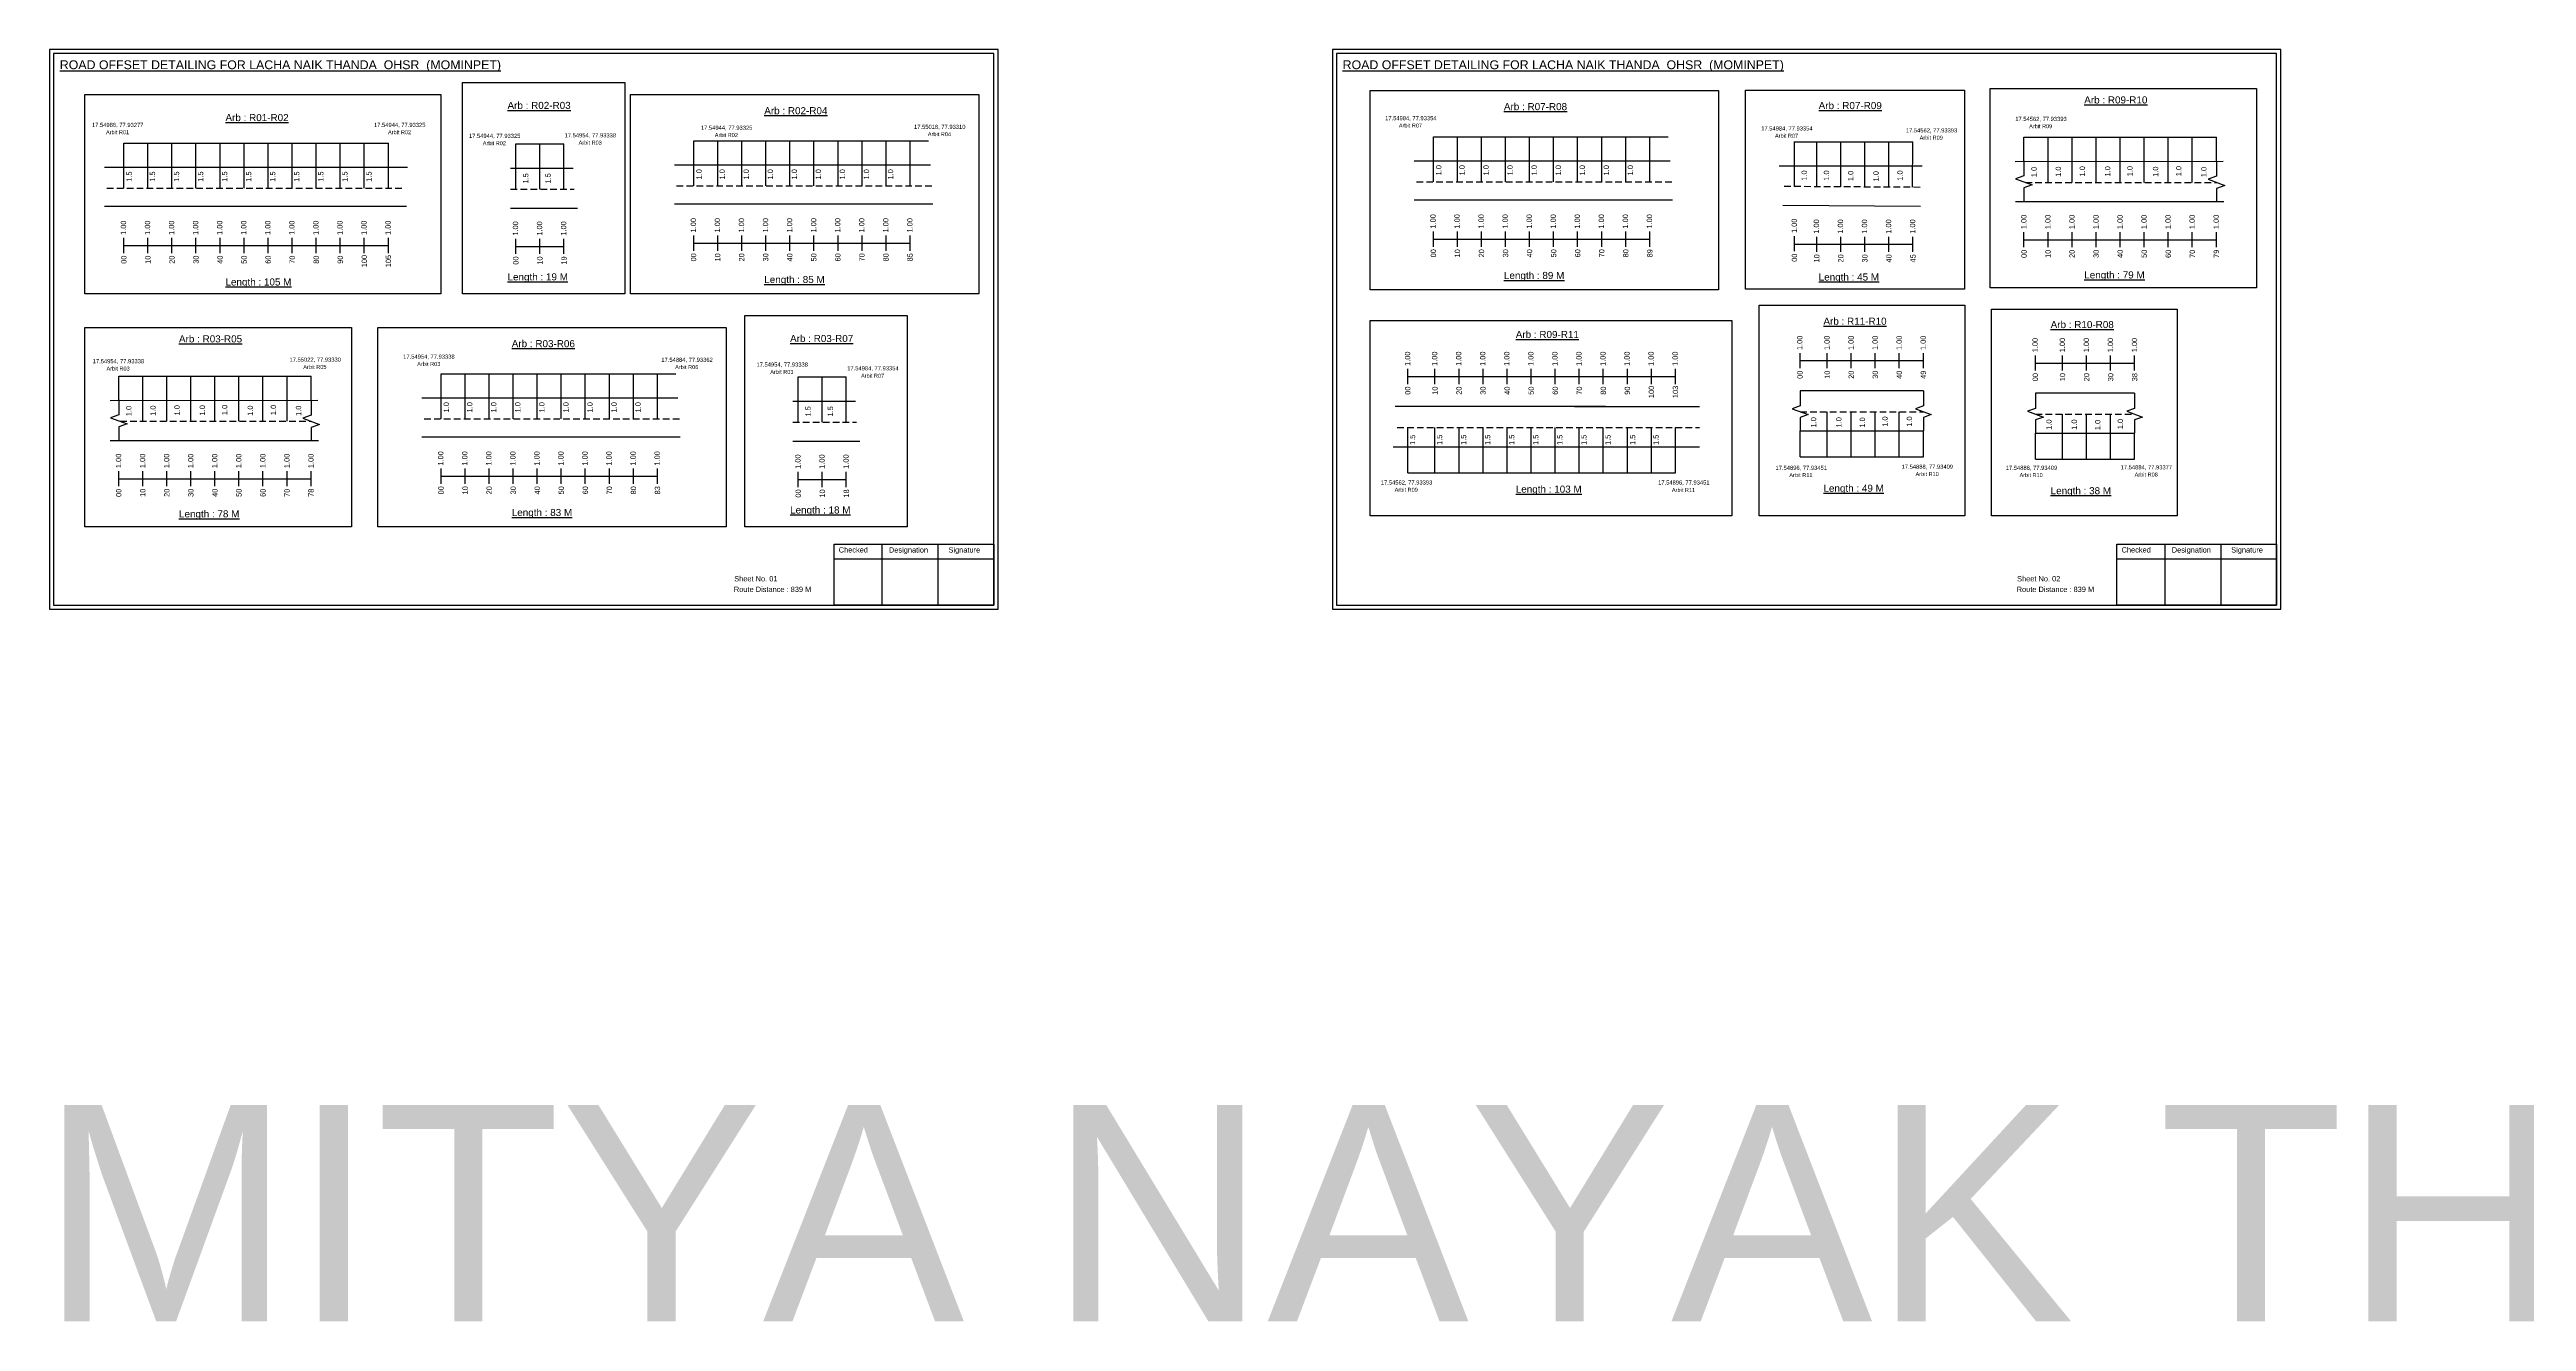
# Model space of a CAD drawing. Header units: inches. Extents: x -117 to 51867, y -12715 to 3423.
# Drawn here: x 14272 to 15673, y -215 to 505 of the extents above; entities that cross this region are included whole.
import ezdxf

# ---------------------------------------------------------------- set-up
doc = ezdxf.new("R2010")
doc.units = ezdxf.units.IN
doc.header["$MEASUREMENT"] = 0
doc.linetypes.add('DASHED2', pattern=[0.375, 0.25, -0.125])
doc.layers.add('PDF_Geometry', color=7, linetype='Continuous')
doc.layers.add('PDF_Text', color=5, linetype='Continuous')
doc.styles.add('PDF Arial', font='arial.ttf')
doc.styles.get("Standard").update_dxf_attribs({"font": 'arial.ttf'})

msp = doc.modelspace()

# ---------------------------------------------------------------- linework, layer by layer
at = {"color": 5}
for p, q in [((14314, 451.6), (14463.6, 451.6)), ((14535.7, 451.2), (14562.9, 451.2)), ((14636.3, 453), (14769, 453)), ((15054.6, 455.3), (15187.4, 455.3)), ((15258.9, 452.3), (15325.8, 452.3)), ((15388.6, 455), (15497.4, 455)), ((14311.1, 319.8), (14419.9, 319.8)), ((14493.4, 321.1), (14626.2, 321.1)), ((14695.4, 319.4), (14722.6, 319.4)), ((15262, 274.2), (15331.7, 274.2)), ((15395.1, 272.8), (15451.2, 272.8)), ((15040.1, 265.2), (15191.5, 265.2))]:
    msp.add_line(p, q, dxfattribs=at)
for p, q in [((14314, 426.1), (14314, 451.6)), ((14327.6, 426.1), (14327.6, 451.6)), ((14341.2, 426.1), (14341.2, 451.6)), ((14354.8, 426.1), (14354.8, 451.6)), ((14368.4, 426.1), (14368.4, 451.6)), ((14382, 426.1), (14382, 451.6)), ((14395.6, 426.1), (14395.6, 451.6)), ((14409.2, 426.1), (14409.2, 451.6)), ((14422.8, 426.1), (14422.8, 451.6)), ((14436.4, 426.1), (14436.4, 451.6)), ((14450, 426.1), (14450, 451.6)), ((14463.6, 426.1), (14463.6, 451.6)), ((14535.7, 425.7), (14535.7, 451.2)), ((14549.3, 425.7), (14549.3, 451.2)), ((14562.9, 425.7), (14562.9, 451.2)), ((14636.3, 427.5), (14636.3, 453)), ((14649.9, 427.5), (14649.9, 453)), ((14663.5, 427.5), (14663.5, 453)), ((14677.1, 427.5), (14677.1, 453)), ((14690.7, 427.5), (14690.7, 453)), ((14704.3, 427.5), (14704.3, 453)), ((14717.9, 427.5), (14717.9, 453)), ((14731.5, 427.5), (14731.5, 453)), ((14745.1, 427.5), (14745.1, 453)), ((14758.7, 427.5), (14758.7, 453)), ((15054.6, 429.7), (15054.6, 455.3)), ((15068.2, 429.7), (15068.2, 455.3)), ((15081.8, 429.7), (15081.8, 455.3)), ((15095.4, 429.7), (15095.4, 455.3)), ((15109, 429.7), (15109, 455.3)), ((15122.6, 429.7), (15122.6, 455.3)), ((15136.2, 429.7), (15136.2, 455.3)), ((15149.8, 429.7), (15149.8, 455.3)), ((15163.4, 429.7), (15163.4, 455.3)), ((15177, 429.7), (15177, 455.3)), ((15258.9, 427.1), (15258.9, 452.6)), ((15271.4, 427.1), (15271.4, 452.3)), ((15285, 427), (15285, 452.3)), ((15298.6, 427.1), (15298.6, 452.3)), ((15312.2, 426.8), (15312.2, 452.3)), ((15325.6, 426.8), (15325.8, 452.3)), ((15388.6, 441.3), (15388.6, 455)), ((15402.2, 429.4), (15402.2, 455)), ((15415.8, 429.4), (15415.8, 455)), ((15429.4, 429.4), (15429.4, 455)), ((15443, 429.4), (15443, 455)), ((15456.6, 429.4), (15456.6, 455)), ((15470.2, 429.4), (15470.2, 455)), ((15483.8, 429.4), (15483.8, 455)), ((15497.4, 441.3), (15497.4, 455)), ((14303.1, 438), (14474.5, 438)), ((14532.7, 437.5), (14568.1, 437.5)), ((14625.4, 439.3), (14770.2, 439.3)), ((15043.7, 441.6), (15188.5, 441.6)), ((15331, 438.7), (15250.1, 438.7)), ((15383.6, 441.3), (15501.2, 441.4)), ((14473.8, 415.8), (14303.1, 415.8)), ((14532.7, 414.9), (14570.5, 414.9)), ((14771.6, 417.2), (14625.4, 417.2)), ((15189.9, 419.4), (15043.7, 419.4)), ((15252.3, 416.5), (15330, 416)), ((15383.8, 418.6), (15501.6, 418.6)), ((14311.1, 306.1), (14311.1, 319.8)), ((14324.7, 294.3), (14324.7, 319.8)), ((14338.3, 294.3), (14338.3, 319.8)), ((14351.9, 294.3), (14351.9, 319.8)), ((14365.5, 294.3), (14365.5, 319.8)), ((14379.1, 294.3), (14379.1, 319.8)), ((14392.7, 294.3), (14392.7, 319.8)), ((14406.3, 294.3), (14406.3, 319.8)), ((14419.9, 306.1), (14419.9, 319.8)), ((14493.4, 295.6), (14493.4, 321.1)), ((14507, 295.6), (14507, 321.1)), ((14520.6, 295.6), (14520.6, 321.1)), ((14534.2, 295.6), (14534.2, 321.1)), ((14547.8, 295.6), (14547.8, 321.1)), ((14561.4, 295.6), (14561.4, 321.1)), ((14575, 295.6), (14575, 321.1)), ((14588.6, 295.6), (14588.6, 321.1)), ((14602.2, 295.6), (14602.2, 321.1)), ((14615.8, 295.6), (14615.8, 321.1)), ((14695.4, 293.8), (14695.4, 319.4)), ((14709, 293.8), (14709, 319.4)), ((14722.6, 293.8), (14722.6, 319.4)), ((15331.7, 311.6), (15262, 311.6)), ((15451.2, 310.2), (15395.1, 310.2)), ((14306.2, 306.1), (14423.8, 306.2)), ((14482.5, 307.5), (14627.3, 307.5)), ((14692.4, 305.7), (14727.8, 305.7)), ((15151.9, 302.6), (15033, 302.6)), ((15134.4, 302.6), (15205.1, 302.6)), ((15277.3, 274.2), (15277.3, 299.7)), ((15290.9, 274.2), (15290.9, 299.7)), ((15304.5, 274.2), (15304.5, 299.7)), ((15318.1, 274.2), (15318.1, 299.7)), ((15410.4, 272.8), (15410.4, 298.4)), ((15424, 272.8), (15424, 298.4)), ((15437.6, 272.8), (15437.6, 298.4)), ((14306.3, 283.5), (14424.1, 283.5)), ((14628.7, 285.3), (14482.5, 285.3)), ((14692.4, 283), (14730.2, 283)), ((15040.1, 265.2), (15040.1, 290.7)), ((15055.5, 265.2), (15055.5, 290.7)), ((15069.1, 265.2), (15069.1, 290.7)), ((15082.7, 265.2), (15082.7, 290.7)), ((15096.3, 265.2), (15096.3, 290.7)), ((15109.9, 265.2), (15109.9, 290.7)), ((15123.5, 265.2), (15123.5, 290.7)), ((15137.1, 265.2), (15137.1, 290.7)), ((15150.7, 265.2), (15150.7, 290.7)), ((15164.3, 265.2), (15164.3, 290.7)), ((15177.9, 265.2), (15177.9, 290.7)), ((15191.5, 265.2), (15191.5, 290.7)), ((15262, 288.9), (15331.7, 288.9)), ((15262, 274.2), (15262, 288.9)), ((15331.7, 274.2), (15331.7, 288.9)), ((15395.1, 287.6), (15451.2, 287.6)), ((15395.1, 272.8), (15395.1, 287.6)), ((15451.2, 272.8), (15451.2, 287.6)), ((15031.8, 279.9), (15205.1, 279.9))]:
    msp.add_line(p, q)
at = {"linetype": 'DASHED2', "ltscale": 15}
for p, q in [((14304.4, 426.1), (14472, 426.1)), ((14532.7, 425.7), (14568.6, 425.7)), ((14626.6, 427.5), (14771, 427.5)), ((15045, 429.7), (15189.4, 429.7)), ((15253, 427.3), (15331.3, 426.8)), ((15389.4, 429.4), (15497.4, 429.4)), ((14311.9, 294.3), (14419.9, 294.3)), ((14483.8, 295.6), (14628.2, 295.6)), ((15262, 299.7), (15331.7, 299.7)), ((15395.1, 298.4), (15451.2, 298.4)), ((14692.4, 293.8), (14728.3, 293.8)), ((15034.1, 290.7), (15205.1, 290.7))]:
    msp.add_line(p, q, dxfattribs=at)
at = {"color": 217, "true_color": 0x93278f}
for p, q in [((14314, 389.4), (14314, 398)), ((14314, 393.7), (14463.6, 393.7)), ((14327.6, 389.4), (14327.6, 398)), ((14341.2, 389.4), (14341.2, 398)), ((14354.8, 389.4), (14354.8, 398)), ((14368.4, 389.4), (14368.4, 398)), ((14382, 389.4), (14382, 398)), ((14395.6, 389.4), (14395.6, 398)), ((14409.2, 389.4), (14409.2, 398)), ((14422.8, 389.4), (14422.8, 398)), ((14436.4, 389.4), (14436.4, 398)), ((14450, 389.4), (14450, 398)), ((14463.6, 389.4), (14463.6, 398)), ((14535.7, 389), (14535.7, 397.5)), ((14535.7, 393.2), (14562.9, 393.2)), ((14549.3, 389), (14549.3, 397.5)), ((14562.9, 389), (14562.9, 397.5)), ((14636.3, 390.8), (14636.3, 399.3)), ((14636.3, 395), (14758.7, 395)), ((14649.9, 390.8), (14649.9, 399.3)), ((14663.5, 390.8), (14663.5, 399.3)), ((14677.1, 390.8), (14677.1, 399.3)), ((14690.7, 390.8), (14690.7, 399.3)), ((14704.3, 390.8), (14704.3, 399.3)), ((14717.9, 390.8), (14717.9, 399.3)), ((14731.5, 390.8), (14731.5, 399.3)), ((14745.1, 390.8), (14745.1, 399.3)), ((14758.7, 390.8), (14758.7, 399.3)), ((15054.6, 393), (15054.6, 401.6)), ((15054.6, 397.3), (15177, 397.3)), ((15068.2, 393), (15068.2, 401.6)), ((15081.8, 393), (15081.8, 401.6)), ((15095.4, 393), (15095.4, 401.6)), ((15109, 393), (15109, 401.6)), ((15122.6, 393), (15122.6, 401.6)), ((15136.2, 393), (15136.2, 401.6)), ((15149.8, 393), (15149.8, 401.6)), ((15163.4, 393), (15163.4, 401.6)), ((15177, 393), (15177, 401.6)), ((15258.9, 390.5), (15258.9, 399.1)), ((15258.9, 394.4), (15325.8, 394.4)), ((15271.4, 390.1), (15271.4, 398.7)), ((15285, 390.1), (15285, 398.7)), ((15298.6, 390.1), (15298.6, 398.7)), ((15312.2, 390.1), (15312.2, 398.7)), ((15325.8, 390.1), (15325.8, 398.7)), ((15388.6, 392.7), (15388.6, 401.3)), ((15388.6, 397), (15497.4, 397)), ((15402.2, 392.7), (15402.2, 401.3)), ((15415.8, 392.7), (15415.8, 401.3)), ((15429.4, 392.7), (15429.4, 401.3)), ((15443, 392.7), (15443, 401.3)), ((15456.6, 392.7), (15456.6, 401.3)), ((15470.2, 392.7), (15470.2, 401.3)), ((15483.8, 392.7), (15483.8, 401.3)), ((15497.4, 392.7), (15497.4, 401.3)), ((15040.1, 315.3), (15040.1, 323.9)), ((15055.5, 315.3), (15055.5, 323.9)), ((15069.1, 315.3), (15069.1, 323.9)), ((15082.7, 315.3), (15082.7, 323.9)), ((15096.3, 315.3), (15096.3, 323.9)), ((15109.9, 315.3), (15109.9, 323.9)), ((15123.5, 315.3), (15123.5, 323.9)), ((15137.1, 315.3), (15137.1, 323.9)), ((15150.7, 315.3), (15150.7, 323.9)), ((15164.3, 315.3), (15164.3, 323.9)), ((15177.9, 315.3), (15177.9, 323.9)), ((15191.5, 315.3), (15191.5, 323.9)), ((15262, 324.3), (15262, 332.9)), ((15262, 328.6), (15331.7, 328.6)), ((15277.3, 324.3), (15277.3, 332.9)), ((15290.9, 324.3), (15290.9, 332.9)), ((15304.5, 324.3), (15304.5, 332.9)), ((15318.1, 324.3), (15318.1, 332.9)), ((15331.7, 324.3), (15331.7, 332.9)), ((15395.1, 323), (15395.1, 331.5)), ((15395.1, 327.2), (15451.2, 327.2)), ((15410.4, 323), (15410.4, 331.5)), ((15424, 323), (15424, 331.5)), ((15437.6, 323), (15437.6, 331.5)), ((15451.2, 323), (15451.2, 331.5)), ((15040.1, 319.6), (15191.5, 319.6)), ((14493.4, 258.9), (14493.4, 267.5)), ((14507, 258.9), (14507, 267.5)), ((14520.6, 258.9), (14520.6, 267.5)), ((14534.2, 258.9), (14534.2, 267.5)), ((14547.8, 258.9), (14547.8, 267.5)), ((14561.4, 258.9), (14561.4, 267.5)), ((14575, 258.9), (14575, 267.5)), ((14588.6, 258.9), (14588.6, 267.5)), ((14602.2, 258.9), (14602.2, 267.5)), ((14615.8, 258.9), (14615.8, 267.5)), ((14311.1, 257.6), (14311.1, 266.1)), ((14311.1, 261.8), (14419.9, 261.8)), ((14324.7, 257.6), (14324.7, 266.1)), ((14338.3, 257.6), (14338.3, 266.1)), ((14351.9, 257.6), (14351.9, 266.1)), ((14365.5, 257.6), (14365.5, 266.1)), ((14379.1, 257.6), (14379.1, 266.1)), ((14392.7, 257.6), (14392.7, 266.1)), ((14406.3, 257.6), (14406.3, 266.1)), ((14419.9, 257.6), (14419.9, 266.1)), ((14493.4, 263.2), (14615.8, 263.2)), ((14695.4, 257.1), (14695.4, 265.7)), ((14695.4, 261.4), (14722.6, 261.4)), ((14709, 257.1), (14709, 265.7)), ((14722.6, 257.1), (14722.6, 265.7))]:
    msp.add_line(p, q, dxfattribs=at)
for points in [[(14291.9, 479.1), (14493.2, 479.1), (14493.2, 366.4), (14291.9, 366.4)], [(14505.5, 486), (14597.4, 486), (14597.4, 366.4), (14505.5, 366.4)], [(14600.5, 479.1), (14797.6, 479.1), (14797.6, 366.4), (14600.5, 366.4)], [(15018.8, 481.4), (15215.9, 481.4), (15215.9, 368.7), (15018.8, 368.7)], [(15231.2, 481.7), (15355, 481.7), (15355, 369), (15231.2, 369)], [(15369.4, 482.5), (15520.2, 482.5), (15520.2, 369.8), (15369.4, 369.8)], [(14665.2, 354.2), (14757.1, 354.2), (14757.1, 234.6), (14665.2, 234.6)], [(15018.8, 351.3), (15223.4, 351.3), (15223.4, 240.8), (15018.8, 240.8)], [(15238.9, 360), (15355.2, 360), (15355.2, 240.8), (15238.9, 240.8)], [(15370.2, 357.8), (15475.3, 357.8), (15475.3, 240.8), (15370.2, 240.8)], [(14291.9, 347.3), (14442.8, 347.3), (14442.8, 234.6), (14291.9, 234.6)], [(14457.6, 347.3), (14654.7, 347.3), (14654.7, 234.6), (14457.6, 234.6)]]:
    msp.add_lwpolyline(points, close=True)
at = {"linetype": 'Continuous'}
for points in [[(15388.6, 441.6), (15388.6, 433.2), (15383.9, 431.5), (15393.3, 428), (15388.6, 426.3), (15388.6, 418.9)], [(15497.4, 441.3), (15497.4, 432.9), (15492.7, 431.2), (15502.2, 427.7), (15497.4, 426), (15497.4, 418.6)], [(15262, 311.6), (15262, 303), (15257.5, 301.3), (15266.5, 298.1), (15262, 296.4), (15262, 288.9)], [(15331.7, 311.6), (15331.7, 303), (15327.2, 301.3), (15336.2, 298.1), (15331.7, 296.4), (15331.7, 288.9)], [(15395.1, 310.2), (15395.1, 301.6), (15390.6, 300), (15399.6, 296.7), (15395.1, 295.1), (15395.1, 287.6)], [(15451.2, 310.2), (15451.2, 301.6), (15446.7, 300), (15455.7, 296.7), (15451.2, 295.1), (15451.2, 287.6)], [(15451.2, 310.2), (15451.2, 301.6), (15446.7, 300), (15455.7, 296.7), (15451.2, 295.1), (15451.2, 287.6)], [(14311.1, 306.4), (14311.1, 298), (14306.4, 296.3), (14315.9, 292.8), (14311.1, 291.1), (14311.1, 283.7)], [(14419.9, 306.1), (14419.9, 297.7), (14415.2, 296), (14424.7, 292.5), (14419.9, 290.8), (14419.9, 283.5)]]:
    msp.add_lwpolyline(points, dxfattribs=at)
at = {"layer": 'PDF_Geometry'}
for points in [[(14272, 504.6), (14272, 187.9), (14808.5, 187.9), (14808.5, 504.6)], [(14997.5, 504.6), (14997.5, 187.9), (15533.9, 187.9), (15533.9, 504.6)], [(14274.3, 502.3), (14274.3, 190.3), (14806, 190.3), (14806, 502.3)], [(14999.8, 502.3), (14999.8, 190.3), (15531.5, 190.3), (15531.5, 502.3)]]:
    msp.add_lwpolyline(points, close=True, dxfattribs=at)
at = {"layer": 'PDF_Geometry', "color": 242, "true_color": 0xcc1f26}
for points in [[(14806, 190.2), (14715.7, 190.2), (14715.7, 224.8), (14806, 224.8)], [(15531.5, 190.2), (15441.2, 190.2), (15441.2, 224.8), (15531.5, 224.8)]]:
    msp.add_lwpolyline(points, close=True, dxfattribs=at)
for points in [[(14742.7, 224.8), (14742.7, 190.2)], [(14774.4, 224.8), (14774.4, 190.2)], [(15468.2, 224.8), (15468.2, 190.2)], [(15499.9, 224.8), (15499.9, 190.2)], [(14715.7, 216.5), (14806, 216.5)], [(15441.2, 216.5), (15531.5, 216.5)]]:
    msp.add_lwpolyline(points, dxfattribs=at)

# ---------------------------------------------------------------- texts
at = {"color": 242, "true_color": 0xcd2027}
for s, height, p in [('%%UROAD OFFSET DETAILING FOR LACHA NAIK THANDA  OHSR  (MOMINPET)', 5, (14277.8, 493.5)), ('%%UROAD OFFSET DETAILING FOR LACHA NAIK THANDA  OHSR  (MOMINPET)', 5, (15003.3, 493.5)), ('%%UArb : R09-R10', 4, (15422.7, 474.1)), ('%%UArb : R01-R02', 4, (14371.5, 464.1)), ('%%UArb : R02-R03', 4, (14531, 471)), ('%%UArb : R02-R04', 4, (14676.2, 468)), ('%%UArb : R07-R08', 4, (15094.5, 470.3)), ('%%UArb : R07-R09', 4, (15272.5, 470.9)), ('%%ULength : 89 M', 4, (15094.5, 374.8)), ('%%ULength : 79 M', 4, (15422.7, 375.1)), ('%%ULength : 105 M', 4, (14371.5, 371.1)), ('%%ULength : 19 M', 4, (14531, 374)), ('%%ULength : 85 M', 4, (14676.2, 372.5)), ('%%ULength : 45 M', 4, (15272.5, 373.9)), ('%%UArb : R11-R10', 4, (15275.2, 348.9)), ('%%UArb : R10-R08', 4, (15403.7, 347)), ('%%UArb : R03-R05', 4, (14345.2, 338.9)), ('%%UArb : R03-R06', 4, (14533.4, 336.2)), ('%%UArb : R03-R07', 4, (14690.8, 339.1)), ('%%UArb : R09-R11', 4, (15101.2, 341.4)), ('%%ULength : 103 M', 4, (15101.2, 253.9)), ('%%ULength : 49 M', 4, (15275.2, 254.4)), ('%%ULength : 38 M', 4, (15403.7, 253)), ('%%ULength : 78 M', 4, (14345.2, 239.9)), ('%%ULength : 83 M', 4, (14533.4, 240.7)), ('%%ULength : 18 M', 4, (14690.8, 242.1))]:
    msp.add_text(s, height=height, dxfattribs=at).set_placement(p)
at = {"color": 5}
for s, height, p in [('17.54986, 77.93277', 2.34, (14296, 460.8)), ('17.54944, 77.93325', 2.34, (14455.5, 460.8)), ('17.54984, 77.93354', 2.34, (15027.3, 464.6)), ('Arbit R07', 2.25, (15035.1, 460.5)), ('17.54562, 77.93393', 2.34, (15383.7, 464.2)), ('Arbit R09', 2.25, (15391.5, 460.1)), ('Arbit R01', 2.25, (14303.9, 456.7)), ('Arbit R02', 2.25, (14463.4, 456.7)), ('17.54944, 77.93325', 2.34, (14509.2, 454.6)), ('Arbit R02', 2.25, (14517, 450.5)), ('17.54954, 77.93338', 2.34, (14563.3, 454.9)), ('Arbit R03', 2.25, (14571.2, 450.8)), ('17.54944, 77.93325', 2.34, (14640.4, 459.2)), ('Arbit R02', 2.25, (14648.2, 455.1)), ('17.55018, 77.93310', 2.34, (14760.9, 459.7)), ('Arbit R04', 2.25, (14768.7, 455.6)), ('17.54984, 77.93354', 2.34, (15240, 458.8)), ('Arbit R07', 2.25, (15247.8, 454.7)), ('17.54562, 77.93393', 2.34, (15321.8, 457.7)), ('Arbit R09', 2.25, (15329.6, 453.6)), ('17.54954, 77.93338', 2.34, (14296.4, 327.1)), ('Arbit R03', 2.25, (14304.2, 323)), ('17.55022, 77.93330', 2.34, (14407.7, 328)), ('Arbit R05', 2.25, (14415.5, 323.9)), ('17.54954, 77.93338', 2.34, (14472, 329.7)), ('Arbit R03', 2.25, (14479.9, 325.6)), ('17.54884, 77.93362', 2.34, (14618, 327.9)), ('Arbit R06', 2.25, (14625.8, 323.8)), ('17.54954, 77.93338', 2.34, (14671.8, 325.2)), ('Arbit R03', 2.25, (14679.6, 321.1)), ('17.54984, 77.93354', 2.34, (14723.1, 323.1)), ('Arbit R07', 2.25, (14730.9, 318.9)), ('17.54896, 77.93451', 2.34, (15248.1, 266.8)), ('17.54888, 77.93409', 2.34, (15319.4, 267.4)), ('17.54888, 77.93409', 2.34, (15378.3, 266.8)), ('17.54884, 77.93377', 2.34, (15443.3, 267.1)), ('17.54562, 77.93393', 2.34, (15024.9, 258.5)), ('Arbit R09', 2.25, (15032.7, 254.4)), ('17.54896, 77.93451', 2.34, (15181.7, 258.5)), ('Arbit R11', 2.25, (15189.5, 254.3)), ('Arbit R11', 2.25, (15255.9, 262.7)), ('Arbit R10', 2.25, (15327.3, 263.3)), ('Arbit R10', 2.25, (15386.1, 262.7)), ('Arbit R08', 2.25, (15451.2, 263))]:
    msp.add_text(s, height=height, dxfattribs=at).set_placement(p)
for s, p in [('1.5', (14318.5, 429.8)), ('1.5', (14331.7, 429.8)), ('1.5', (14345.3, 429.8)), ('1.5', (14358.9, 429.8)), ('1.5', (14372.5, 429.8)), ('1.5', (14386.1, 429.8)), ('1.5', (14399.7, 429.8)), ('1.5', (14413.3, 429.8)), ('1.5', (14426.9, 429.8)), ('1.5', (14440.5, 429.8)), ('1.5', (14454.1, 429.8)), ('1.5', (14542.8, 428.8)), ('1.5', (14555.4, 428.8)), ('1.0', (14640.8, 431.1)), ('1.0', (14653.9, 431.1)), ('1.0', (14667.5, 431.1)), ('1.0', (14681.1, 431.1)), ('1.0', (14694.7, 431.1)), ('1.0', (14708.3, 431.1)), ('1.0', (14721.9, 431.1)), ('1.0', (14735.5, 431.1)), ('1.0', (14749.1, 431.1)), ('1.0', (15059.1, 433.4)), ('1.0', (15072.3, 433.4)), ('1.0', (15085.9, 433.4)), ('1.0', (15099.5, 433.4)), ('1.0', (15113.1, 433.4)), ('1.0', (15126.7, 433.4)), ('1.0', (15140.3, 433.4)), ('1.0', (15153.9, 433.4)), ('1.0', (15167.5, 433.4)), ('1.0', (15265.8, 430.4)), ('1.0', (15278.4, 430.4)), ('1.0', (15292.1, 430.2)), ('1.0', (15306.4, 430)), ('1.0', (15320, 430.4)), ('1.0', (15395.8, 432.4)), ('1.0', (15409.5, 432.6)), ('1.0', (15423.1, 432.8)), ('1.0', (15437.4, 432.8)), ('1.0', (15450, 432.9)), ('1.0', (15464.5, 432.6)), ('1.0', (15477.6, 432.9)), ('1.0', (15491.8, 432.4)), ('1.0', (14318.3, 297.2)), ('1.0', (14332, 297.4)), ('1.0', (14345.6, 297.6)), ('1.0', (14359.9, 297.6)), ('1.0', (14372.5, 297.8)), ('1.0', (14387, 297.4)), ('1.0', (14400.1, 297.8)), ('1.0', (14414.3, 297.3)), ('1.0', (14497.9, 299.3)), ('1.0', (14511.1, 299.3)), ('1.0', (14524.7, 299.3)), ('1.0', (14538.3, 299.3)), ('1.0', (14551.9, 299.3)), ('1.0', (14565.5, 299.3)), ('1.0', (14579.1, 299.3)), ('1.0', (14592.7, 299.3)), ('1.0', (14606.3, 299.3)), ('1.5', (14702.5, 297)), ('1.5', (14715.1, 297)), ('1.0', (15271.1, 290.8)), ('1.0', (15285.4, 290.8)), ('1.0', (15298.7, 290.7)), ('1.0', (15311.5, 291.2)), ('1.0', (15325.3, 291.2)), ('1.0', (15404.2, 289.5)), ('1.0', (15418.5, 289.5)), ('1.0', (15431.8, 289.3)), ('1.0', (15444.6, 289.8)), ('1.5', (15044.3, 280.9)), ('1.5', (15059.6, 280.9)), ('1.5', (15073.2, 280.9)), ('1.5', (15086.8, 280.9)), ('1.5', (15100.4, 280.9)), ('1.5', (15114, 280.9)), ('1.5', (15127.6, 280.9)), ('1.5', (15141.2, 280.9)), ('1.5', (15154.8, 280.9)), ('1.5', (15168.8, 280.9)), ('1.5', (15182, 280.9))]:
    msp.add_text(s, height=3, rotation=90).set_placement(p)
at = {"color": 217, "true_color": 0x93278f}
for s, p in [('1.00', (14315.3, 399.7)), ('1.00', (14328.9, 399.7)), ('1.00', (14342.5, 399.7)), ('1.00', (14356.1, 399.7)), ('1.00', (14369.7, 399.7)), ('1.00', (14383.3, 399.7)), ('1.00', (14396.9, 399.7)), ('1.00', (14410.5, 399.7)), ('1.00', (14424.1, 399.7)), ('1.00', (14437.7, 399.7)), ('1.00', (14451.3, 399.7)), ('1.00', (14464.9, 399.7)), ('1.00', (14537, 399.3)), ('1.00', (14550.6, 399.3)), ('1.00', (14564.2, 399.3)), ('1.00', (14637.6, 401.1)), ('1.00', (14651.2, 401.1)), ('1.00', (14664.8, 401.1)), ('1.00', (14678.4, 401.1)), ('1.00', (14692, 401.1)), ('1.00', (14705.6, 401.1)), ('1.00', (14719.2, 401.1)), ('1.00', (14732.8, 401.1)), ('1.00', (14746.4, 401.1)), ('1.00', (14760, 401.1)), ('1.00', (15055.9, 403.3)), ('1.00', (15069.5, 403.3)), ('1.00', (15083.1, 403.3)), ('1.00', (15096.7, 403.3)), ('1.00', (15110.3, 403.3)), ('1.00', (15123.9, 403.3)), ('1.00', (15137.5, 403.3)), ('1.00', (15151.1, 403.3)), ('1.00', (15164.7, 403.3)), ('1.00', (15178.3, 403.3)), ('1.00', (15260.2, 400.8)), ('1.00', (15272.7, 400.4)), ('1.00', (15286.3, 400.4)), ('1.00', (15299.9, 400.4)), ('1.00', (15313.5, 400.4)), ('1.00', (15327.1, 400.4)), ('1.00', (15390, 403)), ('1.00', (15403.6, 403)), ('1.00', (15417.2, 403)), ('1.00', (15430.8, 403)), ('1.00', (15444.4, 403)), ('1.00', (15458, 403)), ('1.00', (15471.6, 403)), ('1.00', (15485.2, 403)), ('1.00', (15498.8, 403)), ('00', (14315.5, 383.4)), ('10', (14329.1, 383.4)), ('20', (14342.7, 383.4)), ('30', (14356.3, 383.4)), ('40', (14369.9, 383.4)), ('50', (14383.5, 383.4)), ('60', (14397.1, 383.4)), ('70', (14410.7, 383.4)), ('80', (14424.3, 383.4)), ('90', (14437.9, 383.4)), ('100', (14451.5, 381.4)), ('105', (14465.1, 381.4)), ('00', (14537.2, 382.9)), ('10', (14550.8, 382.9)), ('19', (14564.4, 382.9)), ('00', (14637.7, 384.7)), ('10', (14651.3, 384.7)), ('20', (14664.9, 384.7)), ('30', (14678.5, 384.7)), ('40', (14692.1, 384.7)), ('50', (14705.7, 384.7)), ('60', (14719.3, 384.7)), ('70', (14732.9, 384.7)), ('80', (14746.5, 384.7)), ('85', (14760.1, 384.7)), ('00', (15056.1, 387)), ('10', (15069.7, 387)), ('20', (15083.3, 387)), ('30', (15096.9, 387)), ('40', (15110.5, 387)), ('50', (15124.1, 387)), ('60', (15137.7, 387)), ('70', (15151.3, 387)), ('80', (15164.9, 387)), ('89', (15178.5, 387)), ('00', (15260.3, 384.5)), ('10', (15272.9, 384.1)), ('20', (15286.5, 384.1)), ('30', (15300.1, 384.1)), ('40', (15313.7, 384.1)), ('45', (15327.3, 384.1)), ('00', (15390.1, 386.7)), ('10', (15403.7, 386.7)), ('20', (15417.3, 386.7)), ('30', (15430.9, 386.7)), ('40', (15444.5, 386.7)), ('50', (15458.1, 386.7)), ('60', (15471.7, 386.7)), ('70', (15485.3, 386.7)), ('79', (15498.9, 386.7)), ('1.00', (15263.3, 334.6)), ('1.00', (15278.7, 334.6)), ('1.00', (15292.3, 334.6)), ('1.00', (15305.9, 334.6)), ('1.00', (15319.5, 334.6)), ('1.00', (15333.1, 334.6)), ('1.00', (15396.4, 333.3)), ('1.00', (15411.8, 333.3)), ('1.00', (15425.4, 333.3)), ('1.00', (15439, 333.3)), ('1.00', (15452.6, 333.3)), ('1.00', (15041.5, 325.6)), ('1.00', (15056.8, 325.6)), ('1.00', (15070.4, 325.6)), ('1.00', (15084, 325.6)), ('1.00', (15097.6, 325.6)), ('1.00', (15111.2, 325.6)), ('1.00', (15124.8, 325.6)), ('1.00', (15138.4, 325.6)), ('1.00', (15152, 325.6)), ('1.00', (15165.6, 325.6)), ('1.00', (15179.2, 325.6)), ('1.00', (15192.8, 325.6)), ('00', (15263.4, 318.3)), ('10', (15278.8, 318.3)), ('20', (15292.4, 318.3)), ('30', (15306, 318.3)), ('40', (15319.6, 318.3)), ('49', (15333.2, 318.3)), ('00', (15041.6, 309.3)), ('10', (15057, 309.3)), ('20', (15070.6, 309.3)), ('30', (15084.2, 309.3)), ('40', (15097.8, 309.3)), ('50', (15111.4, 309.3)), ('60', (15125, 309.3)), ('70', (15138.6, 309.3)), ('80', (15152.2, 309.3)), ('90', (15165.8, 309.3)), ('100', (15179.4, 307.4)), ('103', (15193, 307.4)), ('00', (15396.5, 316.9)), ('10', (15411.9, 316.9)), ('20', (15425.5, 316.9)), ('30', (15439.1, 316.9)), ('38', (15452.7, 316.9)), ('1.00', (14312.5, 267.8)), ('1.00', (14326.1, 267.8)), ('1.00', (14339.7, 267.8)), ('1.00', (14353.3, 267.8)), ('1.00', (14366.9, 267.8)), ('1.00', (14380.5, 267.8)), ('1.00', (14394.1, 267.8)), ('1.00', (14407.7, 267.8)), ('1.00', (14421.3, 267.8)), ('1.00', (14494.7, 269.2)), ('1.00', (14508.3, 269.2)), ('1.00', (14521.9, 269.2)), ('1.00', (14535.5, 269.2)), ('1.00', (14549.1, 269.2)), ('1.00', (14562.7, 269.2)), ('1.00', (14576.3, 269.2)), ('1.00', (14589.9, 269.2)), ('1.00', (14603.5, 269.2)), ('1.00', (14617.1, 269.2)), ('1.00', (14696.7, 267.4)), ('1.00', (14710.3, 267.4)), ('1.00', (14723.9, 267.4)), ('00', (14312.6, 251.5)), ('10', (14326.2, 251.5)), ('20', (14339.8, 251.5)), ('30', (14353.4, 251.5)), ('40', (14367, 251.5)), ('50', (14380.6, 251.5)), ('60', (14394.2, 251.5)), ('70', (14407.8, 251.5)), ('78', (14421.4, 251.5)), ('00', (14494.9, 252.9)), ('10', (14508.5, 252.9)), ('20', (14522.1, 252.9)), ('30', (14535.7, 252.9)), ('40', (14549.3, 252.9)), ('50', (14562.9, 252.9)), ('60', (14576.5, 252.9)), ('70', (14590.1, 252.9)), ('80', (14603.7, 252.9)), ('83', (14617.3, 252.9)), ('00', (14696.9, 251.1)), ('10', (14710.5, 251.1)), ('18', (14724.1, 251.1))]:
    msp.add_text(s, height=3, rotation=90, dxfattribs=at).set_placement(p)
for s, height, p in [('Sheet No. 01', 3, (14659.2, 203.7)), ('Route Distance : 839 M', 3, (14659, 197.7)), ('Route Distance : 839 M', 3, (15384.5, 197.7)), ('Sheet No. 02', 3, (15384.7, 203.7)), ('MITYA NAYAK THANDA', 122.535, (14266.4, -215))]:
    msp.add_text(s, height=height).set_placement(p)
at = {"layer": 'PDF_Text', "color": 7, "attachment_point": 7, "style": 'PDF Arial'}
for s, insert, char_height in [('Checked', (14718.3, 220), 3), ('Designation', (14746.7, 219.1), 3.001), ('Signature', (14780.4, 219.1), 3), ('Checked', (15443.8, 220), 3), ('Designation', (15472.2, 219.1), 3.001), ('Signature', (15505.8, 219.1), 3)]:
    msp.add_mtext(s, dxfattribs=dict(at, insert=insert, char_height=char_height))

doc.saveas('drawing.dxf')
